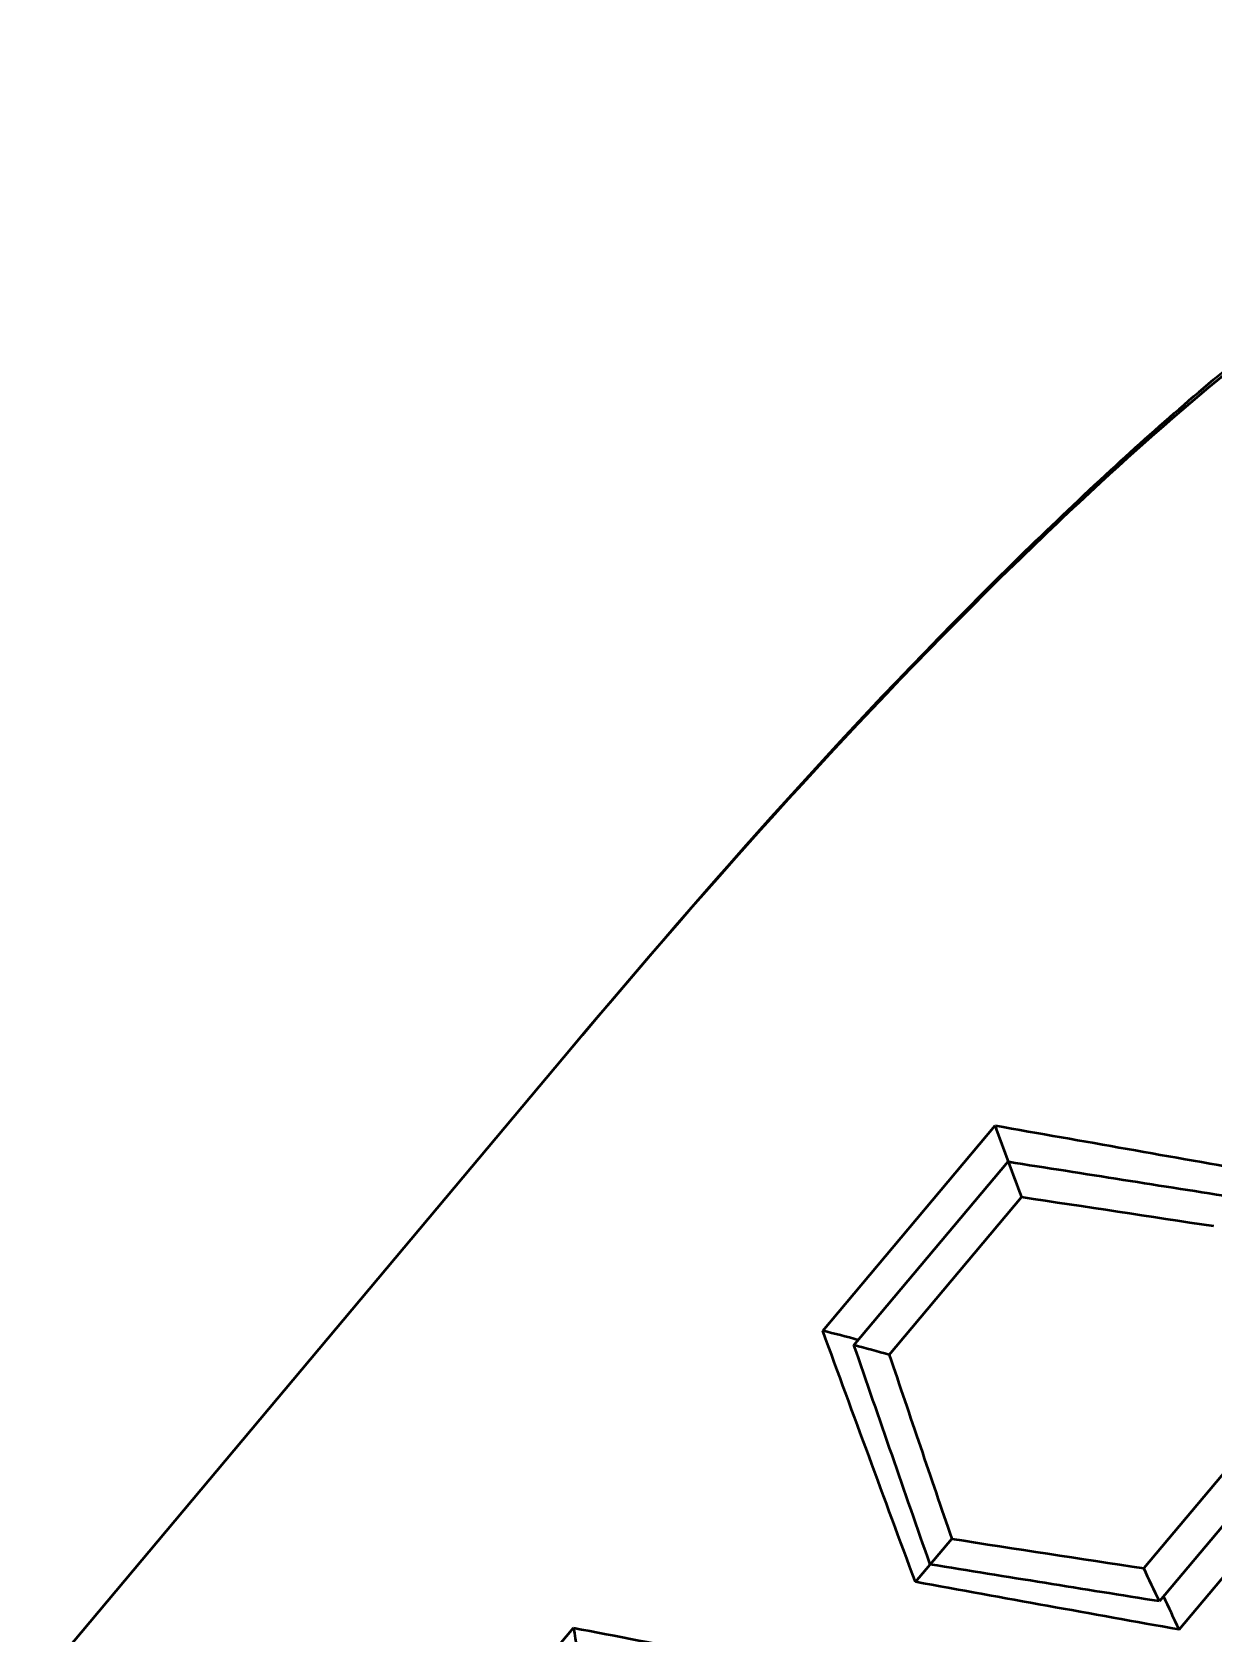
# Model space of a CAD drawing. Header units: millimetres. Extents: x 36 to 3196, y 27 to 5967.
# Drawn here: x 330.71 to 348.5, y 4180.53 to 4204.65 of the extents above; entities that cross this region are included whole.
import ezdxf

# ---------------------------------------------------------------- set-up
doc = ezdxf.new("R2010")
doc.units = ezdxf.units.MM
doc.layers.add('외형선(ISO)', color=7, linetype='Continuous', lineweight=50)

msp = doc.modelspace()

# ---------------------------------------------------------------- linework, layer by layer
at = {"layer": '외형선(ISO)'}
for p, q in [((338.8441, 4189.3691), (338.9987, 4189.5534)), ((330.709, 4179.674), (338.8441, 4189.3691)), ((342.6106, 4185.0953), (345.2035, 4188.1855)), ((343.0809, 4184.878), (345.4001, 4187.6419)), ((343.611, 4184.7319), (345.6025, 4187.1053)), ((349.4327, 4183.8914), (347.4412, 4181.518)), ((349.9964, 4183.7852), (347.6772, 4181.0213)), ((347.9729, 4180.5958), (350.5658, 4183.686)), ((344.2268, 4181.5765), (344.5512, 4181.9631)), ((344.0054, 4181.3127), (344.2268, 4181.5765)), ((336.4101, 4177.706), (338.858, 4180.6232))]:
    msp.add_line(p, q, dxfattribs=at)
for centre, major_axis, ratio, start_param, end_param in [((401.4848, 4215.9124), (-51.9325, -36.2116), 0.7441839, 6.0813036, 6.0933798), ((404.2235, 4217.9765), (-53.8839, -39.5506), 0.7422723, 6.072984, 6.0843545), ((324.7147, 4124.421), (20.4983, 59.9015), 0.7226068, 0.0472495, 0.0593255), ((323.0138, 4121.1941), (23.1431, 62.7077), 0.7222518, 0.0554552, 0.0668255), ((288.4454, 4150.2005), (57.7363, 33.6806), 0.7222518, 6.2163598, 6.2277301), ((291.3272, 4152.4351), (55.4324, 30.5898), 0.7226065, 6.2238509, 6.2359267), ((392.0573, 4204.6773), (37.216, 51.2175), 0.7629603, 2.5002745, 2.5123507)]:
    msp.add_ellipse(centre, major_axis=major_axis, ratio=ratio, start_param=start_param, end_param=end_param, dxfattribs=at)
for points, knots in [([(346.7926, 4197.8689), (348.2242, 4199.1912), (349.6989, 4200.3832), (352.6964, 4202.3829), (354.2472, 4203.1874), (357.43, 4204.3292), (359.0882, 4204.65), (361.4154, 4204.4014), (362.0423, 4204.265), (363.3038, 4203.786), (363.9489, 4203.4243), (364.5176, 4202.9471)], [0, 0, 0, 0, 0.602823, 0.602823, 1.2423808, 1.2423808, 1.9629745, 1.9629745, 2.217795, 2.217795, 2.4870994, 2.4870994, 2.4870994, 2.4870994]), ([(338.9987, 4189.5533), (341.105, 4192.0634), (343.3459, 4194.5758), (346.0824, 4197.243), (346.5133, 4197.6523), (346.9469, 4198.0528)], [0, 0, 0, 0, 0.9875103, 0.9875103, 1.1704346, 1.1704346, 1.1704346, 1.1704346]), ([(338.844, 4189.369), (340.95, 4191.8788), (343.1908, 4194.3911), (345.9276, 4197.0586), (346.3587, 4197.4681), (346.7926, 4197.8689)], [0, 0, 0, 0, 0.9874274, 0.9874274, 1.1704276, 1.1704276, 1.1704276, 1.1704276])]:
    msp.add_open_spline(points, degree=3, knots=knots, dxfattribs=at)
for points in [[(346.9469, 4198.0528), (347.7257, 4198.7721), (348.5168, 4199.4541), (349.311, 4200.0814)], [(345.2035, 4188.1855), (346.5302, 4187.9516), (347.8568, 4187.7175), (349.1825, 4187.4825)], [(345.4001, 4187.6419), (346.5533, 4187.4606), (347.7066, 4187.2792), (348.8593, 4187.0973)], [(345.4007, 4187.6426), (345.4217, 4187.6391), (345.4426, 4187.6355), (345.4636, 4187.6319)], [(348.4989, 4186.6677), (347.5335, 4186.8137), (346.568, 4186.9595), (345.6025, 4187.1053)], [(344.0054, 4181.3127), (343.5386, 4182.5713), (343.0739, 4183.8325), (342.6106, 4185.0953)], [(344.2268, 4181.5765), (343.8435, 4182.6754), (343.4617, 4183.7762), (343.0809, 4184.878)], [(343.611, 4184.7319), (343.9237, 4183.8081), (344.237, 4182.885), (344.5512, 4181.9631)], [(344.5512, 4181.9631), (345.5137, 4181.8137), (346.4771, 4181.6655), (347.4412, 4181.518)], [(347.6772, 4181.0213), (346.5259, 4181.205), (345.3756, 4181.3899), (344.2268, 4181.5765)], [(347.9729, 4180.5958), (346.6488, 4180.8328), (345.326, 4181.0715), (344.0054, 4181.3127)], [(338.858, 4180.6232), (340.1676, 4180.369), (341.4808, 4180.1189), (342.7968, 4179.8722)]]:
    msp.add_open_spline(points, degree=3, dxfattribs=at)

doc.saveas('drawing.dxf')
